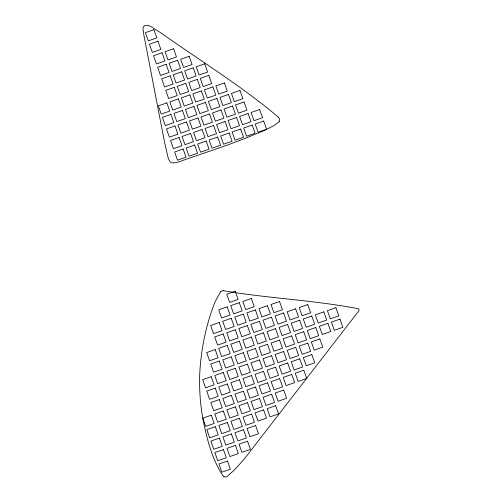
<?xml version="1.0" encoding="UTF-8"?>
<svg xmlns="http://www.w3.org/2000/svg" width="502" height="502" viewBox="0 0 502 502"><rect width="100%" height="100%" fill="white"/><g stroke="black" fill="none" stroke-linecap="round" stroke-linejoin="round"><path stroke-width="0.75" d="M279.137 121.766L274.092 125.575L264.322 130.457L244.907 138.502L227.193 145.16L177.79 162.171L173.265 162.999L170.554 162.315L169.268 160.602L168.007 157.321L164.487 141.953L143.917 35.335L142.926 27.823L143.735 26.405L145.003 25.451L148.266 25.338L151.642 26.976L161.6 33.377C200.75 61.075 241.995 86.294 278.604 117.405M223.572 290.746C268.2 298.395 313.901 300.121 358.334 308.724A3.439 3.313 -15.1 0 1 358.597 308.843L359.162 309.74L358.553 311.296A8.107 7.812 -15.1 0 1 358.146 311.855A10.335 9.958 -15.1 0 1 357.468 312.62L244.003 459.349L234.704 469.665L227.211 476.392A6.112 5.892 -15.1 0 1 226.791 476.63L226.691 476.674A1.657 1.6 -15.1 0 1 225.837 476.925L225.774 476.887A3.263 3.144 -15.1 0 0 225.58 476.875L224.407 476.85A3.721 3.589 -15.1 0 1 224.162 476.818M223.497 476.542C211.894 459.455 206.918 438.83 202.902 418.875A223.986 215.841 -15.1 0 1 199.802 372.371C201.22 348.175 206.215 324.054 215.232 301.52L220.503 291.913A3.52 3.395 -15.1 0 1 220.648 291.762M278.528 117.487A3.57 3.439 -15.1 0 1 279.156 121.779M220.773 291.857A3.137 3.025 -15.1 0 1 223.578 290.664M224.156 476.768A0.973 0.935 -15.1 0 1 223.478 476.567M153.907 29.693L145.385 32.655L148.285 40.857L156.806 37.901L153.907 29.693M157.986 41.233L149.458 44.189L152.357 52.39L160.878 49.434L157.986 41.233M162.058 52.766L153.53 55.722L156.429 63.93L164.957 60.968L162.058 52.766M173.566 48.769L165.045 51.731L167.938 59.933L176.466 56.971L173.566 48.769M166.131 64.3L157.609 67.255L160.508 75.463L169.03 72.501L166.131 64.3M177.639 60.303L169.118 63.265L172.017 71.466L180.538 68.504L177.639 60.303M189.154 56.306L180.626 59.267L183.525 67.469L192.046 64.507L189.154 56.306M170.209 75.833L161.682 78.795L164.581 86.997L173.108 84.035L170.209 75.833M181.718 71.836L173.19 74.798L176.089 82.999L184.617 80.038L181.718 71.836M193.226 67.839L184.698 70.801L187.597 79.002L196.125 76.04L193.226 67.839M204.734 63.842L196.207 66.804L199.106 75.005L207.633 72.05L204.734 63.842M174.282 87.367L165.76 90.329L168.653 98.53L177.181 95.568L174.282 87.367M185.79 83.37L177.269 86.331L180.168 94.533L188.689 91.571L185.79 83.37M197.299 79.372L188.777 82.334L191.676 90.536L200.198 87.58L197.299 79.372M208.807 75.382L200.285 78.337L203.184 86.539L211.706 83.583L208.807 75.382M166.852 102.897L158.325 105.859L161.224 114.061L169.745 111.099L166.852 102.897M178.361 98.9L169.833 101.862L172.732 110.063L181.253 107.102L178.361 98.9M189.869 94.903L181.341 97.865L184.24 106.066L192.762 103.105L189.869 94.903M201.377 90.906L192.85 93.868L195.749 102.069L204.27 99.114L201.377 90.906M212.886 86.915L204.358 89.871L207.257 98.078L215.785 95.116L212.886 86.915M224.394 82.918L215.866 85.88L218.765 94.081L227.293 91.119L224.394 82.918M170.925 114.431L162.397 117.393L165.296 125.594L173.824 122.632L170.925 114.431M182.433 110.434L173.905 113.396L176.804 121.597L185.332 118.635L182.433 110.434M193.941 106.437L185.414 109.398L188.313 117.6L196.84 114.644L193.941 106.437M205.45 102.446L196.928 105.401L199.821 113.603L208.349 110.647L205.45 102.446M216.958 98.448L208.437 101.404L211.329 109.612L219.857 106.65L216.958 98.448M228.466 94.451L219.945 97.413L222.838 105.615L231.366 102.653L228.466 94.451M239.975 90.454L231.453 93.416L234.352 101.617L242.874 98.656L239.975 90.454M174.997 125.964L166.476 128.926L169.375 137.128L177.896 134.166L174.997 125.964M186.506 121.967L177.984 124.929L180.883 133.13L189.405 130.169L186.506 121.967M198.014 117.97L189.492 120.932L192.392 129.133L200.913 126.178L198.014 117.97M209.522 113.979L201.001 116.935L203.9 125.142L212.421 122.181L209.522 113.979M221.031 109.982L212.509 112.944L215.408 121.145L223.93 118.183L221.031 109.982M232.545 105.985L224.017 108.947L226.917 117.148L235.438 114.186L232.545 105.985M244.054 101.988L235.526 104.949L238.425 113.151L246.946 110.189L244.054 101.988M179.076 137.498L170.548 140.46L173.447 148.661L181.969 145.699L179.076 137.498M190.584 133.501L182.057 136.462L184.956 144.664L193.483 141.708L190.584 133.501M202.093 129.51L193.565 132.465L196.464 140.667L204.992 137.711L202.093 129.51M213.601 125.513L205.073 128.468L207.972 136.676L216.5 133.714L213.601 125.513M225.109 121.515L216.582 124.477L219.481 132.679L228.008 129.717L225.109 121.515M236.618 117.518L228.09 120.48L230.989 128.681L239.517 125.72L236.618 117.518M248.126 113.521L239.598 116.483L242.497 124.684L251.025 121.729L248.126 113.521M259.634 109.53L251.113 112.486L254.006 120.687L262.533 117.732L259.634 109.53M183.148 149.031L174.627 151.993L177.52 160.194L186.047 157.233L183.148 149.031M194.657 145.04L186.135 147.996L189.028 156.197L197.556 153.242L194.657 145.04M206.165 141.043L197.644 143.999L200.536 152.206L209.064 149.245L206.165 141.043M217.673 137.046L209.152 140.008L212.045 148.209L220.573 145.247L217.673 137.046M229.182 133.049L220.66 136.011L223.559 144.212L232.081 141.25L229.182 133.049M240.69 129.052L232.169 132.013L235.068 140.215L243.589 137.253L240.69 129.052M252.199 125.054L243.677 128.016L246.576 136.218L255.098 133.262L252.199 125.054M263.707 121.064L255.185 124.019L258.084 132.221L266.606 129.265L263.707 121.064M235.231 291.216L226.709 294.178L229.609 302.38L238.13 299.418L235.231 291.216M227.205 306.86L218.684 309.822L221.577 318.023L230.104 315.061L227.205 306.86M239.278 302.668L230.751 305.63L233.65 313.832L242.177 310.87L239.278 302.668M251.351 298.477L242.824 301.438L245.723 309.64L254.244 306.678L251.351 298.477M219.179 322.504L210.658 325.459L213.551 333.661L222.079 330.705L219.179 322.504M231.253 318.312L222.725 321.267L225.624 329.469L234.152 326.513L231.253 318.312M243.326 314.12L234.798 317.076L237.697 325.283L246.218 322.322L243.326 314.12M255.392 309.929L246.871 312.884L249.77 321.092L258.292 318.13L255.392 309.929M267.466 305.737L258.944 308.692L261.837 316.9L270.365 313.938L267.466 305.737M279.539 301.545L271.011 304.507L273.91 312.708L282.438 309.747L279.539 301.545M223.227 333.949L214.699 336.911L217.598 345.112L226.12 342.151L223.227 333.949M235.294 329.758L226.772 332.719L229.671 340.921L238.193 337.959L235.294 329.758M247.367 325.566L238.845 328.528L241.738 336.729L250.266 333.774L247.367 325.566M259.44 321.374L250.912 324.336L253.811 332.537L262.339 329.582L259.44 321.374M271.513 317.182L262.985 320.144L265.884 328.346L274.412 325.39L271.513 317.182M283.58 312.997L275.058 315.953L277.957 324.154L286.479 321.198L283.58 312.997M295.653 308.805L287.131 311.761L290.03 319.962L298.552 317.007L295.653 308.805M307.726 304.614L299.198 307.569L302.097 315.771L310.625 312.815L307.726 304.614M215.201 349.593L206.673 352.555L209.572 360.756L218.094 357.794L215.201 349.593M227.268 345.401L218.746 348.363L221.646 356.564L230.167 353.603L227.268 345.401M239.341 341.209L230.82 344.171L233.712 352.373L242.24 349.411L239.341 341.209M251.414 337.018L242.886 339.979L245.785 348.181L254.313 345.219L251.414 337.018M263.487 332.826L254.96 335.788L257.859 343.989L266.38 341.027L263.487 332.826M275.554 328.634L267.033 331.596L269.932 339.798L278.453 336.836L275.554 328.634M287.627 324.443L279.106 327.404L281.998 335.606L290.526 332.644L287.627 324.443M299.7 320.251L291.173 323.213L294.072 331.414L302.599 328.452L299.7 320.251M311.773 316.059L303.246 319.021L306.145 327.222L314.666 324.261L311.773 316.059M323.84 311.867L315.319 314.829L318.218 323.031L326.739 320.075L323.84 311.867M335.913 307.676L327.392 310.638L330.285 318.839L338.812 315.883L335.913 307.676M219.242 361.045L210.721 364L213.62 372.208L222.141 369.246L219.242 361.045M231.315 356.853L222.788 359.808L225.687 368.016L234.214 365.054L231.315 356.853M243.388 352.661L234.861 355.617L237.76 363.824L246.287 360.863L243.388 352.661M255.462 348.47L246.934 351.425L249.833 359.633L258.354 356.671L255.462 348.47M267.528 344.278L259.007 347.24L261.906 355.441L270.427 352.479L267.528 344.278M279.601 340.086L271.074 343.048L273.973 351.249L282.5 348.288L279.601 340.086M291.675 335.894L283.147 338.856L286.046 347.058L294.574 344.096L291.675 335.894M303.748 331.703L295.22 334.665L298.119 342.866L306.64 339.904L303.748 331.703M315.814 327.511L307.293 330.473L310.192 338.674L318.714 335.712L315.814 327.511M327.888 323.319L319.366 326.281L322.259 334.483L330.787 331.521L327.888 323.319M339.961 319.128L331.433 322.089L334.332 330.291L342.86 327.329L339.961 319.128M211.216 376.682L202.695 379.644L205.588 387.845L214.116 384.883L211.216 376.682M223.29 372.49L214.762 375.452L217.661 383.653L226.189 380.698L223.29 372.49M235.363 368.299L226.835 371.26L229.734 379.462L238.255 376.506L235.363 368.299M247.43 364.107L238.908 367.069L241.807 375.27L250.329 372.315L247.43 364.107M259.503 359.915L250.981 362.877L253.874 371.078L262.402 368.123L259.503 359.915M271.576 355.73L263.048 358.685L265.947 366.887L274.475 363.931L271.576 355.73M283.649 351.538L275.121 354.494L278.02 362.695L286.542 359.739L283.649 351.538M295.716 347.346L287.194 350.302L290.093 358.503L298.615 355.548L295.716 347.346M307.789 343.155L299.267 346.11L302.16 354.318L310.688 351.356L307.789 343.155M319.862 338.963L311.334 341.918L314.233 350.126L322.761 347.164L319.862 338.963M215.264 388.134L206.736 391.096L209.635 399.297L218.163 396.335L215.264 388.134M227.337 383.942L218.809 386.904L221.708 395.105L230.23 392.144L227.337 383.942M239.404 379.75L230.882 382.712L233.781 390.914L242.303 387.952L239.404 379.75M251.477 375.559L242.955 378.521L245.848 386.722L254.376 383.76L251.477 375.559M263.55 371.367L255.022 374.329L257.921 382.53L266.449 379.568L263.55 371.367M275.623 367.175L267.095 370.137L269.994 378.339L278.516 375.377L275.623 367.175M287.69 362.984L279.168 365.945L282.068 374.147L290.589 371.185L287.69 362.984M299.763 358.792L291.242 361.754L294.134 369.955L302.662 366.993L299.763 358.792M311.836 354.6L303.308 357.562L306.207 365.763L314.735 362.808L311.836 354.6M219.305 399.586L210.784 402.541L213.683 410.749L222.204 407.787L219.305 399.586M231.378 395.394L222.857 398.35L225.749 406.557L234.277 403.595L231.378 395.394M243.451 391.202L234.923 394.164L237.822 402.366L246.35 399.404L243.451 391.202M255.524 387.011L246.997 389.972L249.896 398.174L258.423 395.212L255.524 387.011M267.591 382.819L259.07 385.781L261.969 393.982L270.49 391.02L267.591 382.819M279.664 378.627L271.143 381.589L274.042 389.79L282.563 386.829L279.664 378.627M291.737 374.436L283.21 377.397L286.109 385.599L294.636 382.637L291.737 374.436M303.81 370.244L295.283 373.206L298.182 381.407L306.709 378.445L303.81 370.244M211.279 415.223L202.758 418.185L205.657 426.386L214.178 423.431L211.279 415.223M223.352 411.031L214.831 413.993L217.724 422.195L226.251 419.239L223.352 411.031M235.425 406.84L226.898 409.801L229.797 418.003L238.325 415.047L235.425 406.84M247.499 402.654L238.971 405.61L241.87 413.811L250.391 410.856L247.499 402.654M259.565 398.462L251.044 401.418L253.943 409.619L262.464 406.664L259.565 398.462M271.638 394.271L263.117 397.226L266.01 405.428L274.538 402.472L271.638 394.271M283.712 390.079L275.184 393.035L278.083 401.242L286.611 398.281L283.712 390.079M215.327 426.675L206.799 429.637L209.698 437.838L218.226 434.876L215.327 426.675M227.4 422.483L218.872 425.445L221.771 433.646L230.299 430.685L227.4 422.483M239.473 418.291L230.945 421.253L233.844 429.455L242.366 426.493L239.473 418.291M251.54 414.1L243.018 417.062L245.917 425.263L254.439 422.301L251.54 414.1M263.613 409.908L255.091 412.87L257.984 421.071L266.512 418.11L263.613 409.908M275.686 405.716L267.158 408.678L270.057 416.88L278.585 413.918L275.686 405.716M219.374 438.127L210.846 441.082L213.745 449.29L222.267 446.328L219.374 438.127M231.441 433.935L222.919 436.897L225.818 445.098L234.34 442.136L231.441 433.935M243.514 429.743L234.992 432.705L237.885 440.907L246.413 437.945L243.514 429.743M255.587 425.552L247.059 428.513L249.958 436.715L258.486 433.753L255.587 425.552M223.415 449.572L214.894 452.534L217.793 460.736L226.314 457.78L223.415 449.572M235.488 445.387L226.967 448.342L229.86 456.544L238.387 453.588L235.488 445.387M247.561 441.195L239.034 444.151L241.933 452.352L250.46 449.397L247.561 441.195M227.462 461.024L218.935 463.986L221.834 472.187L230.362 469.226L227.462 461.024"/></g></svg>
